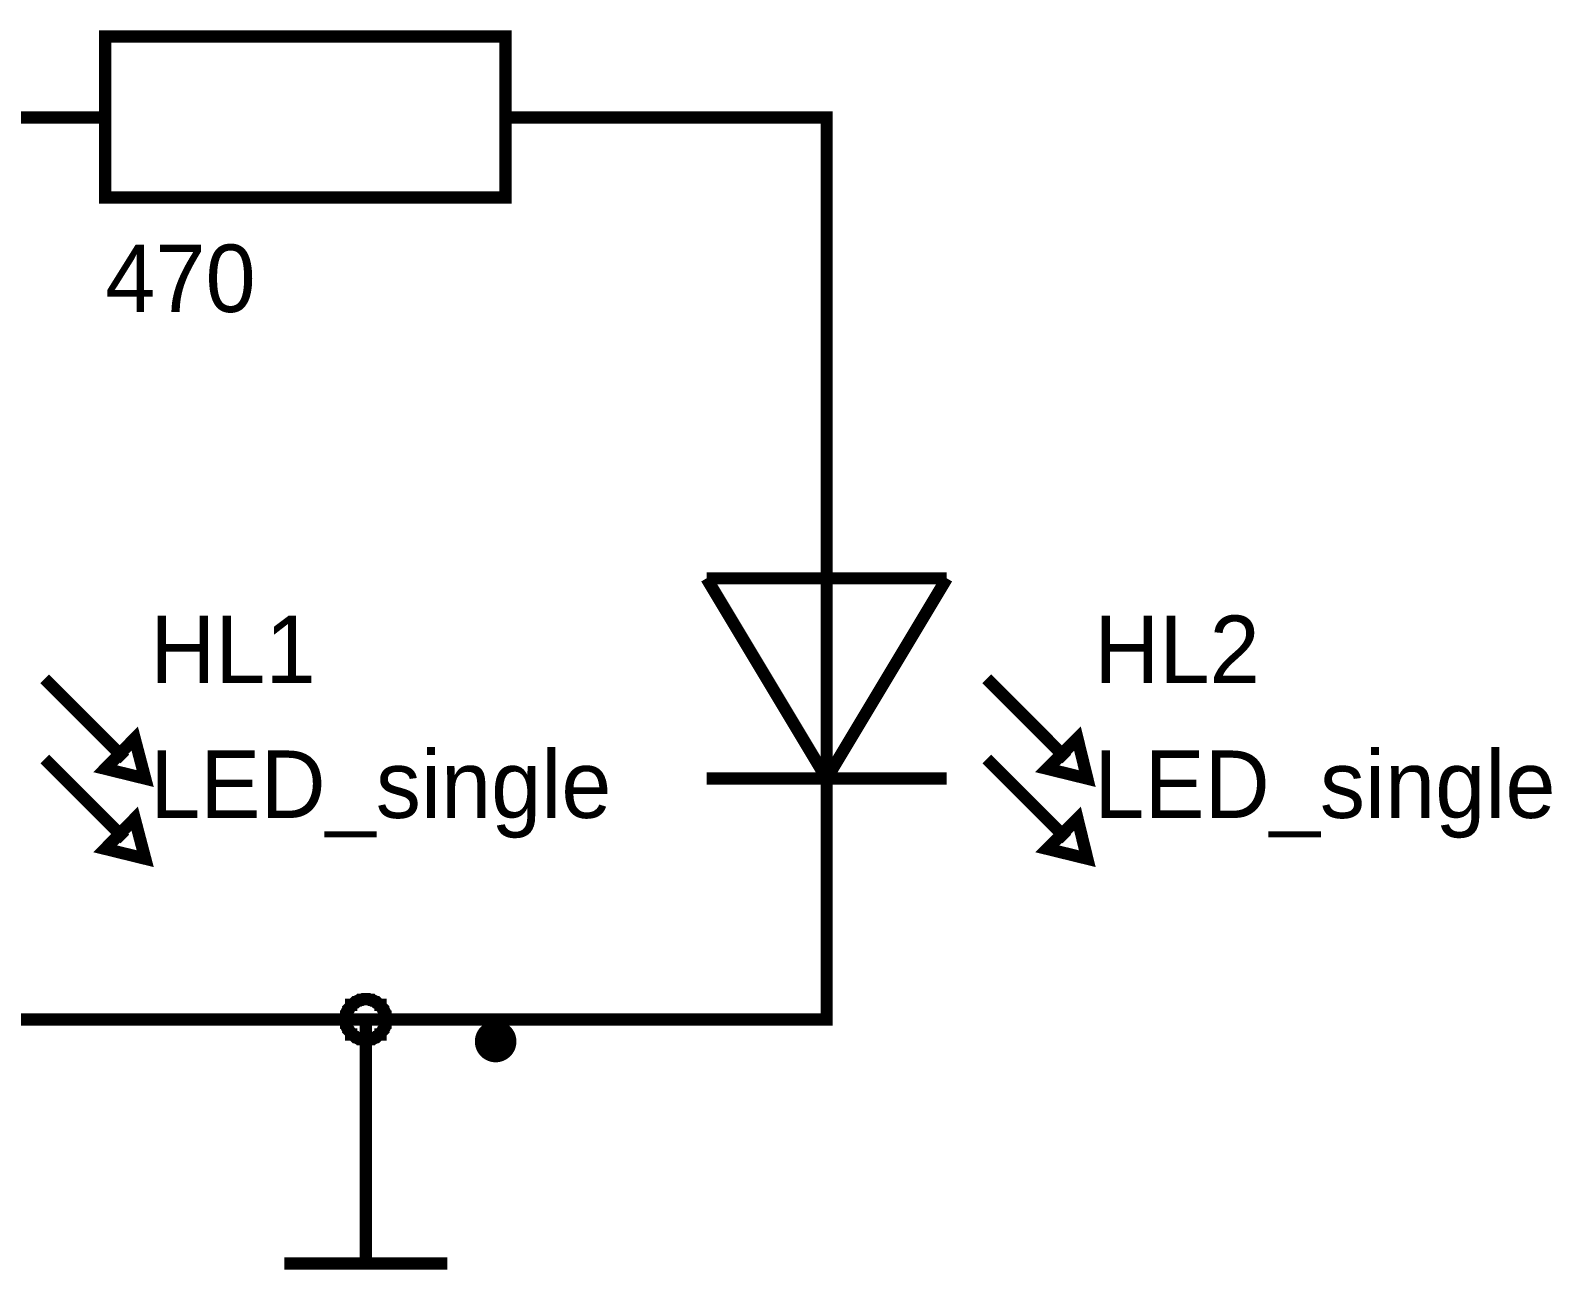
# Model space of a CAD drawing. Extents: x 7 to 406, y 3 to 288.
# Drawn here: x 140.64 to 177.79, y 58.43 to 88.69 of the extents above; entities that cross this region are included whole.
import ezdxf

# ---------------------------------------------------------------- set-up
doc = ezdxf.new("R2010")
doc.units = 0
doc.layers.add('SHEET', color=255, linetype='CONTINUOUS')

msp = doc.modelspace()

# ---------------------------------------------------------------- linework, layer by layer
at = {"layer": 'SHEET', "const_width": 0.3}
for points in [[(142.465, 88.539), (152.244, 88.539), (152.244, 84.61), (142.465, 84.61), (142.465, 88.539)], [(143.442, 70.42), (142.465, 70.66), (143.185, 71.398), (143.442, 70.42)], [(143.442, 70.42), (142.465, 70.66), (143.185, 71.398), (143.442, 70.42)], [(166.449, 70.42), (165.471, 70.66), (166.209, 71.398), (166.449, 70.42)], [(166.449, 70.42), (165.471, 70.66), (166.209, 71.398), (166.449, 70.42)], [(143.442, 68.464), (142.465, 68.704), (143.185, 69.442), (143.442, 68.464)], [(143.442, 68.464), (142.465, 68.704), (143.185, 69.442), (143.442, 68.464)], [(166.449, 68.464), (165.471, 68.704), (166.209, 69.442), (166.449, 68.464)], [(166.449, 68.464), (165.471, 68.704), (166.209, 69.442), (166.449, 68.464)]]:
    msp.add_lwpolyline(points, close=True, dxfattribs=at)
for points in [[(142.465, 86.566), (140.011, 86.566)], [(152.244, 86.566), (154.697, 86.566)], [(160.084, 78.244), (160.084, 86.566), (154.697, 86.566)], [(160.084, 75.31), (160.084, 78.244)], [(163.018, 75.31), (157.15, 75.31)], [(157.15, 75.31), (160.084, 70.42)], [(160.084, 75.31), (160.084, 70.42)], [(160.084, 70.42), (163.018, 75.31)], [(142.945, 70.9), (140.989, 72.856)], [(165.951, 70.9), (163.996, 72.856)], [(142.945, 68.944), (140.989, 70.9)], [(165.951, 68.944), (163.996, 70.9)], [(157.15, 70.42), (163.018, 70.42)], [(160.084, 70.42), (160.084, 67.486)], [(137.078, 67.486), (137.078, 64.534), (148.83, 64.534), (160.084, 64.534), (160.084, 67.486)], [(148.332, 64.534), (148.332, 64.551), (148.332, 64.586), (148.332, 64.603), (148.349, 64.637), (148.349, 64.654), (148.349, 64.689), (148.366, 64.706), (148.366, 64.723), (148.383, 64.757), (148.401, 64.774), (148.401, 64.792), (148.418, 64.809), (148.435, 64.826), (148.452, 64.843), (148.469, 64.86), (148.469, 64.895), (148.504, 64.895), (148.521, 64.912), (148.538, 64.929), (148.555, 64.946), (148.572, 64.963), (148.589, 64.963), (148.606, 64.98), (148.641, 64.998), (148.658, 64.998), (148.675, 65.015), (148.709, 65.015), (148.727, 65.015), (148.761, 65.032), (148.778, 65.032), (148.812, 65.032), (148.83, 65.032)], [(148.332, 64.534), (148.332, 64.551), (148.332, 64.586), (148.332, 64.603), (148.349, 64.637), (148.349, 64.654), (148.349, 64.689), (148.366, 64.706), (148.366, 64.723), (148.383, 64.757), (148.401, 64.774), (148.401, 64.792), (148.418, 64.809), (148.435, 64.826), (148.452, 64.843), (148.469, 64.86), (148.469, 64.895), (148.504, 64.895), (148.521, 64.912), (148.538, 64.929), (148.555, 64.946), (148.572, 64.963), (148.589, 64.963), (148.606, 64.98), (148.641, 64.998), (148.658, 64.998), (148.675, 65.015), (148.709, 65.015), (148.727, 65.015), (148.761, 65.032), (148.778, 65.032), (148.812, 65.032), (148.83, 65.032)], [(148.332, 64.534), (148.332, 64.551), (148.332, 64.586), (148.332, 64.603), (148.349, 64.637), (148.349, 64.654), (148.349, 64.689), (148.366, 64.706), (148.366, 64.723), (148.383, 64.757), (148.401, 64.774), (148.401, 64.792), (148.418, 64.809), (148.435, 64.826), (148.452, 64.843), (148.469, 64.86), (148.469, 64.895), (148.504, 64.895), (148.521, 64.912), (148.538, 64.929), (148.555, 64.946), (148.572, 64.963), (148.589, 64.963), (148.606, 64.98), (148.641, 64.998), (148.658, 64.998), (148.675, 65.015), (148.709, 65.015), (148.727, 65.015), (148.761, 65.032), (148.778, 65.032), (148.812, 65.032), (148.83, 65.032)], [(148.332, 64.534), (148.332, 64.551), (148.332, 64.586), (148.332, 64.603), (148.349, 64.637), (148.349, 64.654), (148.349, 64.689), (148.366, 64.706), (148.366, 64.723), (148.383, 64.757), (148.401, 64.774), (148.401, 64.792), (148.418, 64.809), (148.435, 64.826), (148.452, 64.843), (148.469, 64.86), (148.469, 64.895), (148.504, 64.895), (148.521, 64.912), (148.538, 64.929), (148.555, 64.946), (148.572, 64.963), (148.589, 64.963), (148.606, 64.98), (148.641, 64.998), (148.658, 64.998), (148.675, 65.015), (148.709, 65.015), (148.727, 65.015), (148.761, 65.032), (148.778, 65.032), (148.812, 65.032), (148.83, 65.032)], [(148.332, 64.534), (148.332, 64.551), (148.332, 64.586), (148.332, 64.603), (148.349, 64.637), (148.349, 64.654), (148.349, 64.689), (148.366, 64.706), (148.366, 64.723), (148.383, 64.757), (148.401, 64.774), (148.401, 64.792), (148.418, 64.809), (148.435, 64.826), (148.452, 64.843), (148.469, 64.86), (148.469, 64.895), (148.504, 64.895), (148.521, 64.912), (148.538, 64.929), (148.555, 64.946), (148.572, 64.963), (148.589, 64.963), (148.606, 64.98), (148.641, 64.998), (148.658, 64.998), (148.675, 65.015), (148.709, 65.015), (148.727, 65.015), (148.761, 65.032), (148.778, 65.032), (148.812, 65.032), (148.83, 65.032)], [(148.332, 64.534), (148.332, 64.551), (148.332, 64.586), (148.332, 64.603), (148.349, 64.637), (148.349, 64.654), (148.349, 64.689), (148.366, 64.706), (148.366, 64.723), (148.383, 64.757), (148.401, 64.774), (148.401, 64.792), (148.418, 64.809), (148.435, 64.826), (148.452, 64.843), (148.469, 64.86), (148.469, 64.895), (148.504, 64.895), (148.521, 64.912), (148.538, 64.929), (148.555, 64.946), (148.572, 64.963), (148.589, 64.963), (148.606, 64.98), (148.641, 64.998), (148.658, 64.998), (148.675, 65.015), (148.709, 65.015), (148.727, 65.015), (148.761, 65.032), (148.778, 65.032), (148.812, 65.032), (148.83, 65.032)], [(148.332, 64.534), (148.332, 64.551), (148.332, 64.586), (148.332, 64.603), (148.349, 64.637), (148.349, 64.654), (148.349, 64.689), (148.366, 64.706), (148.366, 64.723), (148.383, 64.757), (148.401, 64.774), (148.401, 64.792), (148.418, 64.809), (148.435, 64.826), (148.452, 64.843), (148.469, 64.86), (148.469, 64.895), (148.504, 64.895), (148.521, 64.912), (148.538, 64.929), (148.555, 64.946), (148.572, 64.963), (148.589, 64.963), (148.606, 64.98), (148.641, 64.998), (148.658, 64.998), (148.675, 65.015), (148.709, 65.015), (148.727, 65.015), (148.761, 65.032), (148.778, 65.032), (148.812, 65.032), (148.83, 65.032)], [(148.332, 64.534), (148.332, 64.551), (148.332, 64.586), (148.332, 64.603), (148.349, 64.637), (148.349, 64.654), (148.349, 64.689), (148.366, 64.706), (148.366, 64.723), (148.383, 64.757), (148.401, 64.774), (148.401, 64.792), (148.418, 64.809), (148.435, 64.826), (148.452, 64.843), (148.469, 64.86), (148.469, 64.895), (148.504, 64.895), (148.521, 64.912), (148.538, 64.929), (148.555, 64.946), (148.572, 64.963), (148.589, 64.963), (148.606, 64.98), (148.641, 64.998), (148.658, 64.998), (148.675, 65.015), (148.709, 65.015), (148.727, 65.015), (148.761, 65.032), (148.778, 65.032), (148.812, 65.032), (148.83, 65.032)], [(148.83, 65.032), (148.83, 65.032)], [(148.83, 65.032), (148.847, 65.032), (148.881, 65.032), (148.898, 65.032), (148.932, 65.015), (148.95, 65.015), (148.984, 65.015), (149.001, 64.998), (149.018, 64.998), (149.053, 64.98), (149.07, 64.963), (149.087, 64.963), (149.104, 64.946), (149.121, 64.929), (149.138, 64.912), (149.155, 64.895), (149.19, 64.895), (149.19, 64.86), (149.207, 64.843), (149.224, 64.826), (149.241, 64.809), (149.258, 64.792), (149.258, 64.774), (149.276, 64.757), (149.293, 64.723), (149.293, 64.706), (149.31, 64.689), (149.31, 64.654), (149.31, 64.637), (149.327, 64.603), (149.327, 64.586), (149.327, 64.551), (149.327, 64.534)], [(148.83, 65.032), (148.83, 65.032)], [(148.83, 65.032), (148.847, 65.032), (148.881, 65.032), (148.898, 65.032), (148.932, 65.015), (148.95, 65.015), (148.984, 65.015), (149.001, 64.998), (149.018, 64.998), (149.053, 64.98), (149.07, 64.963), (149.087, 64.963), (149.104, 64.946), (149.121, 64.929), (149.138, 64.912), (149.155, 64.895), (149.19, 64.895), (149.19, 64.86), (149.207, 64.843), (149.224, 64.826), (149.241, 64.809), (149.258, 64.792), (149.258, 64.774), (149.276, 64.757), (149.293, 64.723), (149.293, 64.706), (149.31, 64.689), (149.31, 64.654), (149.31, 64.637), (149.327, 64.603), (149.327, 64.586), (149.327, 64.551), (149.327, 64.534)], [(148.83, 65.032), (148.83, 65.032)], [(148.83, 65.032), (148.847, 65.032), (148.881, 65.032), (148.898, 65.032), (148.932, 65.015), (148.95, 65.015), (148.984, 65.015), (149.001, 64.998), (149.018, 64.998), (149.053, 64.98), (149.07, 64.963), (149.087, 64.963), (149.104, 64.946), (149.121, 64.929), (149.138, 64.912), (149.155, 64.895), (149.19, 64.895), (149.19, 64.86), (149.207, 64.843), (149.224, 64.826), (149.241, 64.809), (149.258, 64.792), (149.258, 64.774), (149.276, 64.757), (149.293, 64.723), (149.293, 64.706), (149.31, 64.689), (149.31, 64.654), (149.31, 64.637), (149.327, 64.603), (149.327, 64.586), (149.327, 64.551), (149.327, 64.534)], [(148.83, 65.032), (148.83, 65.032)], [(148.83, 65.032), (148.847, 65.032), (148.881, 65.032), (148.898, 65.032), (148.932, 65.015), (148.95, 65.015), (148.984, 65.015), (149.001, 64.998), (149.018, 64.998), (149.053, 64.98), (149.07, 64.963), (149.087, 64.963), (149.104, 64.946), (149.121, 64.929), (149.138, 64.912), (149.155, 64.895), (149.19, 64.895), (149.19, 64.86), (149.207, 64.843), (149.224, 64.826), (149.241, 64.809), (149.258, 64.792), (149.258, 64.774), (149.276, 64.757), (149.293, 64.723), (149.293, 64.706), (149.31, 64.689), (149.31, 64.654), (149.31, 64.637), (149.327, 64.603), (149.327, 64.586), (149.327, 64.551), (149.327, 64.534)], [(148.83, 65.032), (148.83, 65.032)], [(148.83, 65.032), (148.847, 65.032), (148.881, 65.032), (148.898, 65.032), (148.932, 65.015), (148.95, 65.015), (148.984, 65.015), (149.001, 64.998), (149.018, 64.998), (149.053, 64.98), (149.07, 64.963), (149.087, 64.963), (149.104, 64.946), (149.121, 64.929), (149.138, 64.912), (149.155, 64.895), (149.19, 64.895), (149.19, 64.86), (149.207, 64.843), (149.224, 64.826), (149.241, 64.809), (149.258, 64.792), (149.258, 64.774), (149.276, 64.757), (149.293, 64.723), (149.293, 64.706), (149.31, 64.689), (149.31, 64.654), (149.31, 64.637), (149.327, 64.603), (149.327, 64.586), (149.327, 64.551), (149.327, 64.534)], [(148.83, 65.032), (148.83, 65.032)], [(148.83, 65.032), (148.847, 65.032), (148.881, 65.032), (148.898, 65.032), (148.932, 65.015), (148.95, 65.015), (148.984, 65.015), (149.001, 64.998), (149.018, 64.998), (149.053, 64.98), (149.07, 64.963), (149.087, 64.963), (149.104, 64.946), (149.121, 64.929), (149.138, 64.912), (149.155, 64.895), (149.19, 64.895), (149.19, 64.86), (149.207, 64.843), (149.224, 64.826), (149.241, 64.809), (149.258, 64.792), (149.258, 64.774), (149.276, 64.757), (149.293, 64.723), (149.293, 64.706), (149.31, 64.689), (149.31, 64.654), (149.31, 64.637), (149.327, 64.603), (149.327, 64.586), (149.327, 64.551), (149.327, 64.534)], [(148.83, 65.032), (148.83, 65.032)], [(148.83, 65.032), (148.847, 65.032), (148.881, 65.032), (148.898, 65.032), (148.932, 65.015), (148.95, 65.015), (148.984, 65.015), (149.001, 64.998), (149.018, 64.998), (149.053, 64.98), (149.07, 64.963), (149.087, 64.963), (149.104, 64.946), (149.121, 64.929), (149.138, 64.912), (149.155, 64.895), (149.19, 64.895), (149.19, 64.86), (149.207, 64.843), (149.224, 64.826), (149.241, 64.809), (149.258, 64.792), (149.258, 64.774), (149.276, 64.757), (149.293, 64.723), (149.293, 64.706), (149.31, 64.689), (149.31, 64.654), (149.31, 64.637), (149.327, 64.603), (149.327, 64.586), (149.327, 64.551), (149.327, 64.534)], [(148.83, 65.032), (148.83, 65.032)], [(148.83, 65.032), (148.847, 65.032), (148.881, 65.032), (148.898, 65.032), (148.932, 65.015), (148.95, 65.015), (148.984, 65.015), (149.001, 64.998), (149.018, 64.998), (149.053, 64.98), (149.07, 64.963), (149.087, 64.963), (149.104, 64.946), (149.121, 64.929), (149.138, 64.912), (149.155, 64.895), (149.19, 64.895), (149.19, 64.86), (149.207, 64.843), (149.224, 64.826), (149.241, 64.809), (149.258, 64.792), (149.258, 64.774), (149.276, 64.757), (149.293, 64.723), (149.293, 64.706), (149.31, 64.689), (149.31, 64.654), (149.31, 64.637), (149.327, 64.603), (149.327, 64.586), (149.327, 64.551), (149.327, 64.534)], [(148.83, 64.037), (148.812, 64.037), (148.778, 64.037), (148.761, 64.037), (148.727, 64.054), (148.709, 64.054), (148.675, 64.054), (148.658, 64.071), (148.641, 64.071), (148.606, 64.088), (148.589, 64.105), (148.572, 64.105), (148.555, 64.122), (148.538, 64.14), (148.521, 64.157), (148.504, 64.174), (148.469, 64.174), (148.469, 64.208), (148.452, 64.225), (148.435, 64.243), (148.418, 64.26), (148.401, 64.277), (148.401, 64.294), (148.383, 64.311), (148.366, 64.346), (148.366, 64.363), (148.349, 64.38), (148.349, 64.414), (148.349, 64.431), (148.332, 64.466), (148.332, 64.483), (148.332, 64.517), (148.332, 64.534)], [(148.332, 64.534), (148.332, 64.534)], [(148.83, 64.037), (148.812, 64.037), (148.778, 64.037), (148.761, 64.037), (148.727, 64.054), (148.709, 64.054), (148.675, 64.054), (148.658, 64.071), (148.641, 64.071), (148.606, 64.088), (148.589, 64.105), (148.572, 64.105), (148.555, 64.122), (148.538, 64.14), (148.521, 64.157), (148.504, 64.174), (148.469, 64.174), (148.469, 64.208), (148.452, 64.225), (148.435, 64.243), (148.418, 64.26), (148.401, 64.277), (148.401, 64.294), (148.383, 64.311), (148.366, 64.346), (148.366, 64.363), (148.349, 64.38), (148.349, 64.414), (148.349, 64.431), (148.332, 64.466), (148.332, 64.483), (148.332, 64.517), (148.332, 64.534)], [(148.332, 64.534), (148.332, 64.534)], [(148.83, 64.037), (148.812, 64.037), (148.778, 64.037), (148.761, 64.037), (148.727, 64.054), (148.709, 64.054), (148.675, 64.054), (148.658, 64.071), (148.641, 64.071), (148.606, 64.088), (148.589, 64.105), (148.572, 64.105), (148.555, 64.122), (148.538, 64.14), (148.521, 64.157), (148.504, 64.174), (148.469, 64.174), (148.469, 64.208), (148.452, 64.225), (148.435, 64.243), (148.418, 64.26), (148.401, 64.277), (148.401, 64.294), (148.383, 64.311), (148.366, 64.346), (148.366, 64.363), (148.349, 64.38), (148.349, 64.414), (148.349, 64.431), (148.332, 64.466), (148.332, 64.483), (148.332, 64.517), (148.332, 64.534)], [(148.332, 64.534), (148.332, 64.534)], [(148.83, 64.037), (148.812, 64.037), (148.778, 64.037), (148.761, 64.037), (148.727, 64.054), (148.709, 64.054), (148.675, 64.054), (148.658, 64.071), (148.641, 64.071), (148.606, 64.088), (148.589, 64.105), (148.572, 64.105), (148.555, 64.122), (148.538, 64.14), (148.521, 64.157), (148.504, 64.174), (148.469, 64.174), (148.469, 64.208), (148.452, 64.225), (148.435, 64.243), (148.418, 64.26), (148.401, 64.277), (148.401, 64.294), (148.383, 64.311), (148.366, 64.346), (148.366, 64.363), (148.349, 64.38), (148.349, 64.414), (148.349, 64.431), (148.332, 64.466), (148.332, 64.483), (148.332, 64.517), (148.332, 64.534)], [(148.332, 64.534), (148.332, 64.534)], [(148.83, 64.037), (148.812, 64.037), (148.778, 64.037), (148.761, 64.037), (148.727, 64.054), (148.709, 64.054), (148.675, 64.054), (148.658, 64.071), (148.641, 64.071), (148.606, 64.088), (148.589, 64.105), (148.572, 64.105), (148.555, 64.122), (148.538, 64.14), (148.521, 64.157), (148.504, 64.174), (148.469, 64.174), (148.469, 64.208), (148.452, 64.225), (148.435, 64.243), (148.418, 64.26), (148.401, 64.277), (148.401, 64.294), (148.383, 64.311), (148.366, 64.346), (148.366, 64.363), (148.349, 64.38), (148.349, 64.414), (148.349, 64.431), (148.332, 64.466), (148.332, 64.483), (148.332, 64.517), (148.332, 64.534)], [(148.332, 64.534), (148.332, 64.534)], [(148.83, 64.037), (148.812, 64.037), (148.778, 64.037), (148.761, 64.037), (148.727, 64.054), (148.709, 64.054), (148.675, 64.054), (148.658, 64.071), (148.641, 64.071), (148.606, 64.088), (148.589, 64.105), (148.572, 64.105), (148.555, 64.122), (148.538, 64.14), (148.521, 64.157), (148.504, 64.174), (148.469, 64.174), (148.469, 64.208), (148.452, 64.225), (148.435, 64.243), (148.418, 64.26), (148.401, 64.277), (148.401, 64.294), (148.383, 64.311), (148.366, 64.346), (148.366, 64.363), (148.349, 64.38), (148.349, 64.414), (148.349, 64.431), (148.332, 64.466), (148.332, 64.483), (148.332, 64.517), (148.332, 64.534)], [(148.332, 64.534), (148.332, 64.534)], [(148.83, 64.037), (148.812, 64.037), (148.778, 64.037), (148.761, 64.037), (148.727, 64.054), (148.709, 64.054), (148.675, 64.054), (148.658, 64.071), (148.641, 64.071), (148.606, 64.088), (148.589, 64.105), (148.572, 64.105), (148.555, 64.122), (148.538, 64.14), (148.521, 64.157), (148.504, 64.174), (148.469, 64.174), (148.469, 64.208), (148.452, 64.225), (148.435, 64.243), (148.418, 64.26), (148.401, 64.277), (148.401, 64.294), (148.383, 64.311), (148.366, 64.346), (148.366, 64.363), (148.349, 64.38), (148.349, 64.414), (148.349, 64.431), (148.332, 64.466), (148.332, 64.483), (148.332, 64.517), (148.332, 64.534)], [(148.332, 64.534), (148.332, 64.534)], [(148.83, 64.037), (148.812, 64.037), (148.778, 64.037), (148.761, 64.037), (148.727, 64.054), (148.709, 64.054), (148.675, 64.054), (148.658, 64.071), (148.641, 64.071), (148.606, 64.088), (148.589, 64.105), (148.572, 64.105), (148.555, 64.122), (148.538, 64.14), (148.521, 64.157), (148.504, 64.174), (148.469, 64.174), (148.469, 64.208), (148.452, 64.225), (148.435, 64.243), (148.418, 64.26), (148.401, 64.277), (148.401, 64.294), (148.383, 64.311), (148.366, 64.346), (148.366, 64.363), (148.349, 64.38), (148.349, 64.414), (148.349, 64.431), (148.332, 64.466), (148.332, 64.483), (148.332, 64.517), (148.332, 64.534)], [(148.332, 64.534), (148.332, 64.534)], [(149.327, 64.534), (149.327, 64.517), (149.327, 64.483), (149.327, 64.466), (149.31, 64.431), (149.31, 64.414), (149.31, 64.38), (149.293, 64.363), (149.293, 64.346), (149.276, 64.311), (149.258, 64.294), (149.258, 64.277), (149.241, 64.26), (149.224, 64.243), (149.207, 64.225), (149.19, 64.208), (149.19, 64.174), (149.155, 64.174), (149.138, 64.157), (149.121, 64.14), (149.104, 64.122), (149.087, 64.105), (149.07, 64.105), (149.053, 64.088), (149.018, 64.071), (149.001, 64.071), (148.984, 64.054), (148.95, 64.054), (148.932, 64.054), (148.898, 64.037), (148.881, 64.037), (148.847, 64.037), (148.83, 64.037)], [(149.327, 64.534), (149.327, 64.517), (149.327, 64.483), (149.327, 64.466), (149.31, 64.431), (149.31, 64.414), (149.31, 64.38), (149.293, 64.363), (149.293, 64.346), (149.276, 64.311), (149.258, 64.294), (149.258, 64.277), (149.241, 64.26), (149.224, 64.243), (149.207, 64.225), (149.19, 64.208), (149.19, 64.174), (149.155, 64.174), (149.138, 64.157), (149.121, 64.14), (149.104, 64.122), (149.087, 64.105), (149.07, 64.105), (149.053, 64.088), (149.018, 64.071), (149.001, 64.071), (148.984, 64.054), (148.95, 64.054), (148.932, 64.054), (148.898, 64.037), (148.881, 64.037), (148.847, 64.037), (148.83, 64.037)], [(148.83, 63.556), (148.83, 64.534)], [(149.327, 64.534), (149.327, 64.517), (149.327, 64.483), (149.327, 64.466), (149.31, 64.431), (149.31, 64.414), (149.31, 64.38), (149.293, 64.363), (149.293, 64.346), (149.276, 64.311), (149.258, 64.294), (149.258, 64.277), (149.241, 64.26), (149.224, 64.243), (149.207, 64.225), (149.19, 64.208), (149.19, 64.174), (149.155, 64.174), (149.138, 64.157), (149.121, 64.14), (149.104, 64.122), (149.087, 64.105), (149.07, 64.105), (149.053, 64.088), (149.018, 64.071), (149.001, 64.071), (148.984, 64.054), (148.95, 64.054), (148.932, 64.054), (148.898, 64.037), (148.881, 64.037), (148.847, 64.037), (148.83, 64.037)], [(149.327, 64.534), (149.327, 64.517), (149.327, 64.483), (149.327, 64.466), (149.31, 64.431), (149.31, 64.414), (149.31, 64.38), (149.293, 64.363), (149.293, 64.346), (149.276, 64.311), (149.258, 64.294), (149.258, 64.277), (149.241, 64.26), (149.224, 64.243), (149.207, 64.225), (149.19, 64.208), (149.19, 64.174), (149.155, 64.174), (149.138, 64.157), (149.121, 64.14), (149.104, 64.122), (149.087, 64.105), (149.07, 64.105), (149.053, 64.088), (149.018, 64.071), (149.001, 64.071), (148.984, 64.054), (148.95, 64.054), (148.932, 64.054), (148.898, 64.037), (148.881, 64.037), (148.847, 64.037), (148.83, 64.037)], [(149.327, 64.534), (149.327, 64.517), (149.327, 64.483), (149.327, 64.466), (149.31, 64.431), (149.31, 64.414), (149.31, 64.38), (149.293, 64.363), (149.293, 64.346), (149.276, 64.311), (149.258, 64.294), (149.258, 64.277), (149.241, 64.26), (149.224, 64.243), (149.207, 64.225), (149.19, 64.208), (149.19, 64.174), (149.155, 64.174), (149.138, 64.157), (149.121, 64.14), (149.104, 64.122), (149.087, 64.105), (149.07, 64.105), (149.053, 64.088), (149.018, 64.071), (149.001, 64.071), (148.984, 64.054), (148.95, 64.054), (148.932, 64.054), (148.898, 64.037), (148.881, 64.037), (148.847, 64.037), (148.83, 64.037)], [(149.327, 64.534), (149.327, 64.517), (149.327, 64.483), (149.327, 64.466), (149.31, 64.431), (149.31, 64.414), (149.31, 64.38), (149.293, 64.363), (149.293, 64.346), (149.276, 64.311), (149.258, 64.294), (149.258, 64.277), (149.241, 64.26), (149.224, 64.243), (149.207, 64.225), (149.19, 64.208), (149.19, 64.174), (149.155, 64.174), (149.138, 64.157), (149.121, 64.14), (149.104, 64.122), (149.087, 64.105), (149.07, 64.105), (149.053, 64.088), (149.018, 64.071), (149.001, 64.071), (148.984, 64.054), (148.95, 64.054), (148.932, 64.054), (148.898, 64.037), (148.881, 64.037), (148.847, 64.037), (148.83, 64.037)], [(149.327, 64.534), (149.327, 64.517), (149.327, 64.483), (149.327, 64.466), (149.31, 64.431), (149.31, 64.414), (149.31, 64.38), (149.293, 64.363), (149.293, 64.346), (149.276, 64.311), (149.258, 64.294), (149.258, 64.277), (149.241, 64.26), (149.224, 64.243), (149.207, 64.225), (149.19, 64.208), (149.19, 64.174), (149.155, 64.174), (149.138, 64.157), (149.121, 64.14), (149.104, 64.122), (149.087, 64.105), (149.07, 64.105), (149.053, 64.088), (149.018, 64.071), (149.001, 64.071), (148.984, 64.054), (148.95, 64.054), (148.932, 64.054), (148.898, 64.037), (148.881, 64.037), (148.847, 64.037), (148.83, 64.037)], [(149.327, 64.534), (149.327, 64.517), (149.327, 64.483), (149.327, 64.466), (149.31, 64.431), (149.31, 64.414), (149.31, 64.38), (149.293, 64.363), (149.293, 64.346), (149.276, 64.311), (149.258, 64.294), (149.258, 64.277), (149.241, 64.26), (149.224, 64.243), (149.207, 64.225), (149.19, 64.208), (149.19, 64.174), (149.155, 64.174), (149.138, 64.157), (149.121, 64.14), (149.104, 64.122), (149.087, 64.105), (149.07, 64.105), (149.053, 64.088), (149.018, 64.071), (149.001, 64.071), (148.984, 64.054), (148.95, 64.054), (148.932, 64.054), (148.898, 64.037), (148.881, 64.037), (148.847, 64.037), (148.83, 64.037)], [(149.327, 64.534), (149.327, 64.534), (149.327, 64.534), (149.327, 64.534), (149.327, 64.534), (149.327, 64.534), (149.327, 64.534), (149.327, 64.534), (149.327, 64.534), (149.327, 64.534), (149.327, 64.534), (149.327, 64.534), (149.327, 64.534), (149.327, 64.534), (149.327, 64.534), (149.327, 64.534), (149.327, 64.534), (149.327, 64.534), (149.327, 64.534), (149.327, 64.534), (149.327, 64.534), (149.327, 64.534), (149.327, 64.534), (149.327, 64.534), (149.327, 64.534), (149.327, 64.534), (149.327, 64.534), (149.327, 64.534), (149.327, 64.534), (149.327, 64.534), (149.327, 64.534), (149.327, 64.534), (149.327, 64.534)], [(149.327, 64.534), (149.327, 64.534)], [(149.327, 64.534), (149.327, 64.534), (149.327, 64.534), (149.327, 64.534), (149.327, 64.534), (149.327, 64.534), (149.327, 64.534), (149.327, 64.534), (149.327, 64.534), (149.327, 64.534), (149.327, 64.534), (149.327, 64.534), (149.327, 64.534), (149.327, 64.534), (149.327, 64.534), (149.327, 64.534), (149.327, 64.534), (149.327, 64.534), (149.327, 64.534), (149.327, 64.534), (149.327, 64.534), (149.327, 64.534), (149.327, 64.534), (149.327, 64.534), (149.327, 64.534), (149.327, 64.534), (149.327, 64.534), (149.327, 64.534), (149.327, 64.534), (149.327, 64.534), (149.327, 64.534), (149.327, 64.534), (149.327, 64.534)], [(149.327, 64.534), (149.327, 64.534)], [(149.327, 64.534), (149.327, 64.534), (149.327, 64.534), (149.327, 64.534), (149.327, 64.534), (149.327, 64.534), (149.327, 64.534), (149.327, 64.534), (149.327, 64.534), (149.327, 64.534), (149.327, 64.534), (149.327, 64.534), (149.327, 64.534), (149.327, 64.534), (149.327, 64.534), (149.327, 64.534), (149.327, 64.534), (149.327, 64.534), (149.327, 64.534), (149.327, 64.534), (149.327, 64.534), (149.327, 64.534), (149.327, 64.534), (149.327, 64.534), (149.327, 64.534), (149.327, 64.534), (149.327, 64.534), (149.327, 64.534), (149.327, 64.534), (149.327, 64.534), (149.327, 64.534), (149.327, 64.534), (149.327, 64.534)], [(149.327, 64.534), (149.327, 64.534)], [(149.327, 64.534), (149.327, 64.534), (149.327, 64.534), (149.327, 64.534), (149.327, 64.534), (149.327, 64.534), (149.327, 64.534), (149.327, 64.534), (149.327, 64.534), (149.327, 64.534), (149.327, 64.534), (149.327, 64.534), (149.327, 64.534), (149.327, 64.534), (149.327, 64.534), (149.327, 64.534), (149.327, 64.534), (149.327, 64.534), (149.327, 64.534), (149.327, 64.534), (149.327, 64.534), (149.327, 64.534), (149.327, 64.534), (149.327, 64.534), (149.327, 64.534), (149.327, 64.534), (149.327, 64.534), (149.327, 64.534), (149.327, 64.534), (149.327, 64.534), (149.327, 64.534), (149.327, 64.534), (149.327, 64.534)], [(149.327, 64.534), (149.327, 64.534)], [(149.327, 64.534), (149.327, 64.534), (149.327, 64.534), (149.327, 64.534), (149.327, 64.534), (149.327, 64.534), (149.327, 64.534), (149.327, 64.534), (149.327, 64.534), (149.327, 64.534), (149.327, 64.534), (149.327, 64.534), (149.327, 64.534), (149.327, 64.534), (149.327, 64.534), (149.327, 64.534), (149.327, 64.534), (149.327, 64.534), (149.327, 64.534), (149.327, 64.534), (149.327, 64.534), (149.327, 64.534), (149.327, 64.534), (149.327, 64.534), (149.327, 64.534), (149.327, 64.534), (149.327, 64.534), (149.327, 64.534), (149.327, 64.534), (149.327, 64.534), (149.327, 64.534), (149.327, 64.534), (149.327, 64.534)], [(149.327, 64.534), (149.327, 64.534)], [(149.327, 64.534), (149.327, 64.534), (149.327, 64.534), (149.327, 64.534), (149.327, 64.534), (149.327, 64.534), (149.327, 64.534), (149.327, 64.534), (149.327, 64.534), (149.327, 64.534), (149.327, 64.534), (149.327, 64.534), (149.327, 64.534), (149.327, 64.534), (149.327, 64.534), (149.327, 64.534), (149.327, 64.534), (149.327, 64.534), (149.327, 64.534), (149.327, 64.534), (149.327, 64.534), (149.327, 64.534), (149.327, 64.534), (149.327, 64.534), (149.327, 64.534), (149.327, 64.534), (149.327, 64.534), (149.327, 64.534), (149.327, 64.534), (149.327, 64.534), (149.327, 64.534), (149.327, 64.534), (149.327, 64.534)], [(149.327, 64.534), (149.327, 64.534)], [(149.327, 64.534), (149.327, 64.534), (149.327, 64.534), (149.327, 64.534), (149.327, 64.534), (149.327, 64.534), (149.327, 64.534), (149.327, 64.534), (149.327, 64.534), (149.327, 64.534), (149.327, 64.534), (149.327, 64.534), (149.327, 64.534), (149.327, 64.534), (149.327, 64.534), (149.327, 64.534), (149.327, 64.534), (149.327, 64.534), (149.327, 64.534), (149.327, 64.534), (149.327, 64.534), (149.327, 64.534), (149.327, 64.534), (149.327, 64.534), (149.327, 64.534), (149.327, 64.534), (149.327, 64.534), (149.327, 64.534), (149.327, 64.534), (149.327, 64.534), (149.327, 64.534), (149.327, 64.534), (149.327, 64.534)], [(149.327, 64.534), (149.327, 64.534)], [(149.327, 64.534), (149.327, 64.534), (149.327, 64.534), (149.327, 64.534), (149.327, 64.534), (149.327, 64.534), (149.327, 64.534), (149.327, 64.534), (149.327, 64.534), (149.327, 64.534), (149.327, 64.534), (149.327, 64.534), (149.327, 64.534), (149.327, 64.534), (149.327, 64.534), (149.327, 64.534), (149.327, 64.534), (149.327, 64.534), (149.327, 64.534), (149.327, 64.534), (149.327, 64.534), (149.327, 64.534), (149.327, 64.534), (149.327, 64.534), (149.327, 64.534), (149.327, 64.534), (149.327, 64.534), (149.327, 64.534), (149.327, 64.534), (149.327, 64.534), (149.327, 64.534), (149.327, 64.534), (149.327, 64.534)], [(149.327, 64.534), (149.327, 64.534)], [(148.83, 63.556), (148.83, 58.58)], [(146.839, 58.58), (150.82, 58.58)]]:
    msp.add_lwpolyline(points, dxfattribs=at)
at = {"layer": 'SHEET', "const_width": 0.508}
msp.add_lwpolyline([(151.746, 64, 1), (152.254, 64, 1)], format="xyb", close=True, dxfattribs=at)

# ---------------------------------------------------------------- texts
at = {"layer": 'SHEET'}
for s, p in [('470', (142.465, 81.813)), ('HL1', (143.563, 72.753)), ('HL2', (166.62, 72.753)), ('LED_single', (143.563, 69.459)), ('LED_single', (166.62, 69.459))]:
    msp.add_text(s, height=1.6472, dxfattribs=at).set_placement(p)

doc.saveas('drawing.dxf')
